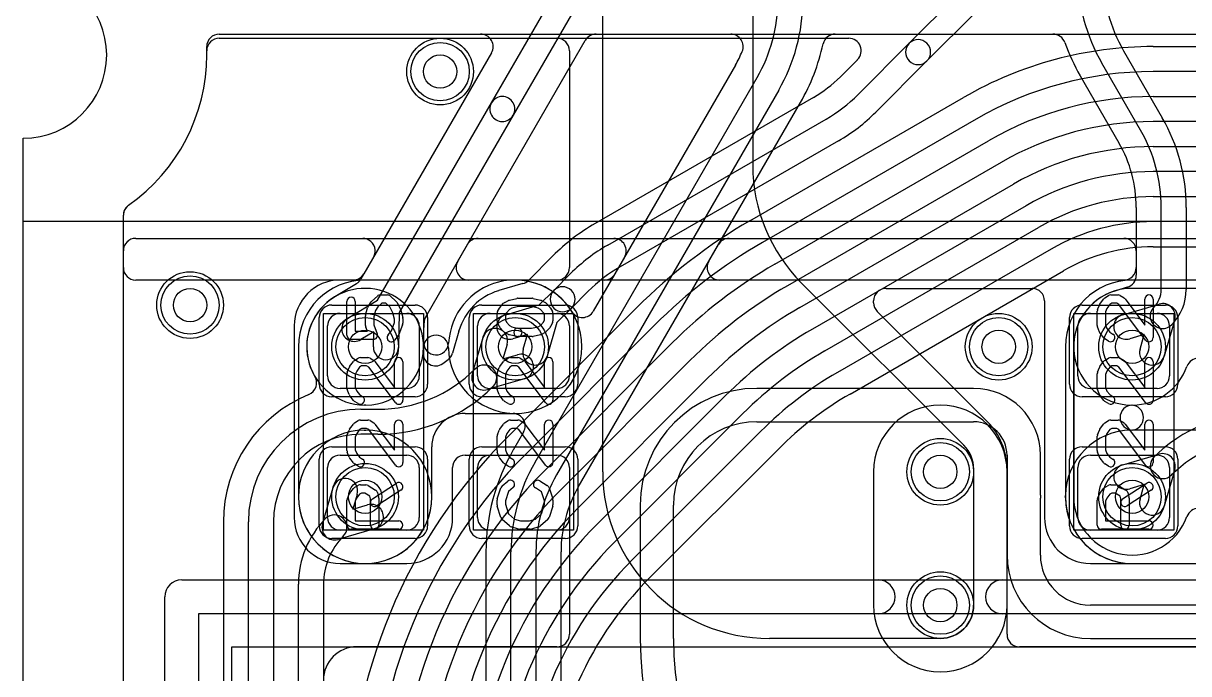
# Model space of a CAD drawing. Extents: x 0 to 20.5, y -6 to 27.
# Drawn here: x 0 to 6.99, y 18.79 to 22.69 of the extents above; entities that cross this region are included whole.
import ezdxf

# ---------------------------------------------------------------- set-up
doc = ezdxf.new("R2010")
doc.units = 0
for name, color, linetype in [('Hole', 1, 'CONTINUOUS'), ('L1', 3, 'CONTINUOUS'), ('L2', 3, 'CONTINUOUS'), ('L3', 3, 'CONTINUOUS'), ('L4', 3, 'CONTINUOUS'), ('MetalMask-A', 176, 'CONTINUOUS'), ('Outline', 7, 'CONTINUOUS'), ('PartsArea-A', 111, 'CONTINUOUS'), ('PartsArea-B', 111, 'CONTINUOUS'), ('PartsSilk-A', 221, 'CONTINUOUS'), ('Resist-A', 2, 'CONTINUOUS'), ('Resist-B', 2, 'CONTINUOUS'), ('Silk-A', 140, 'CONTINUOUS')]:
    doc.layers.add(name, color=color, linetype=linetype)

msp = doc.modelspace()

# ---------------------------------------------------------------- linework, layer by layer
at = {"layer": 'Hole'}
for centre in [(2.5, 22.4), (1, 21), (2.05, 20.75), (2.95, 20.75), (5.85, 20.75), (6.65, 20.75), (5.5, 20), (2.05, 19.85), (6.65, 19.85), (5.5, 19.2)]:
    msp.add_circle(centre, 0.1, dxfattribs=at)
at = {"layer": 'L1'}
for p, q in [((3.475, 20), (3.475, 23.02503)), ((4.375, 23.02503), (4.375, 21.83921)), ((1.17497, 22.6), (3.19999, 22.6)), ((1.1, 22.5), (1.1, 22.52503)), ((3.27496, 22.52503), (3.27496, 21.22501)), ((0.6, 1.46), (0.6, 21.53823)), ((3.19999, 21.15004), (1.9, 21.15004)), ((4.66789, 21.13211), (5.64142, 20.15858)), ((5.17497, 21.1), (6.04999, 21.1)), ((5.1, 21.01395), (5.1, 21.02503)), ((6.12496, 21.02503), (6.12496, 19.725)), ((1.9, 20.95), (2.3, 20.95)), ((2.8, 20.95), (3.2, 20.95)), ((5.78287, 20.30003), (5.12196, 20.96094)), ((6.4, 20.95), (6.8, 20.95)), ((1.62496, 20.875), (1.62496, 19.725)), ((1.825, 20.575), (1.825, 20.875)), ((2.375, 20.875), (2.375, 20.575)), ((2.725, 20.575), (2.725, 20.875)), ((3.275, 20.875), (3.275, 20.575)), ((6.325, 20.575), (6.325, 20.875)), ((6.875, 20.875), (6.875, 20.575)), ((2.3, 20.5), (1.9, 20.5)), ((3.2, 20.5), (2.8, 20.5)), ((6.8, 20.5), (6.4, 20.5)), ((1.9, 20.1), (2.3, 20.1)), ((2.65001, 20.1), (3.19999, 20.1)), ((2.8, 20.1), (3.2, 20.1)), ((6.4, 20.1), (6.8, 20.1)), ((1.825, 19.725), (1.825, 20.025)), ((2.375, 20.025), (2.375, 19.725)), ((2.57504, 19.725), (2.57504, 20.02503)), ((2.725, 19.725), (2.725, 20.025)), ((3.27496, 20.02503), (3.27496, 19.02501)), ((3.275, 20.025), (3.275, 19.725)), ((5.7, 20.01716), (5.7, 19.2)), ((5.90004, 19.2), (5.90004, 20.01716)), ((6.325, 19.725), (6.325, 20.025)), ((6.875, 20.025), (6.875, 19.725)), ((2.3, 19.65), (1.9, 19.65)), ((3.2, 19.65), (2.8, 19.65)), ((6.8, 19.65), (6.4, 19.65)), ((1.9, 19.44996), (2.3, 19.44996)), ((6.4, 19.44996), (9.5, 19.44996)), ((5.9, 19.02501), (5.9, 19.19384)), ((3.19999, 18.95004), (2, 18.95004)), ((5.5, 19), (4.475, 19)), ((18, 18.95004), (5.97497, 18.95004))]:
    msp.add_line(p, q, dxfattribs=at)
for centre in [(2.5, 22.4), (1, 21), (2.05, 20.75), (2.95, 20.75), (5.85, 20.75), (6.65, 20.75), (5.5, 20), (2.05, 19.85), (6.65, 19.85), (5.5, 19.2)]:
    msp.add_circle(centre, 0.2, dxfattribs=at)
for centre, radius, start, end in [((1.17497, 22.52503), 0.07497, 90, 180), ((3.19999, 22.52503), 0.07497, 0, 90), ((0, 22.5), 1.1, -54.937828, 0), ((5.375, 21.83921), 1, 180, -135.000405), ((0.67498, 21.53826), 0.07497, 125.065903, 135), ((0.67501, 21.53823), 0.07501, 135, 180), ((3.19999, 21.22501), 0.07497, -90, 0), ((1.9, 20.875), 0.27504, 90, 180), ((5.17497, 21.02503), 0.07497, 90, 180), ((6.04999, 21.02503), 0.07497, 0, 90), ((5.17497, 21.01395), 0.07497, 180, -135), ((1.9, 20.875), 0.075, 90, 180), ((2.3, 20.875), 0.075, 0, 90), ((2.8, 20.875), 0.075, 90, 180), ((3.2, 20.875), 0.075, 0, 90), ((6.4, 20.875), 0.075, 90, 180), ((6.8, 20.875), 0.075, 0, 90), ((1.9, 20.575), 0.075, 180, -90), ((2.3, 20.575), 0.075, -90, 0), ((2.8, 20.575), 0.075, 180, -90), ((3.2, 20.575), 0.075, -90, 0), ((6.4, 20.575), 0.075, 180, -90), ((6.8, 20.575), 0.075, -90, 0), ((5.5, 20.01716), 0.40004, 0, 45), ((5.5, 20.01716), 0.2, 0, 45), ((1.9, 20.025), 0.075, 90, 180), ((2.3, 20.025), 0.075, 0, 90), ((2.65001, 20.02503), 0.07497, 90, 180), ((2.8, 20.025), 0.075, 90, 180), ((3.19999, 20.02503), 0.07497, 0, 90), ((3.2, 20.025), 0.075, 0, 90), ((6.4, 20.025), 0.075, 90, 180), ((6.8, 20.025), 0.075, 0, 90), ((4.475, 20), 1, 180, -90), ((1.9, 19.725), 0.27504, 180, -90), ((1.9, 19.725), 0.075, 180, -90), ((2.3, 19.725), 0.27504, -90, 0), ((2.3, 19.725), 0.075, -90, 0), ((2.8, 19.725), 0.075, 180, -90), ((3.2, 19.725), 0.075, -90, 0), ((6.4, 19.725), 0.27504, 180, -90), ((6.4, 19.725), 0.075, 180, -90), ((6.8, 19.725), 0.075, -90, 0), ((5.5, 19.2), 0.2, -90, 0), ((5.97497, 19.19384), 0.07497, 179.258621, 180), ((5.5, 19.2), 0.40004, -0.743352, 0), ((3.19999, 19.02501), 0.07497, -90, 0), ((5.97497, 19.02501), 0.07497, 180, -90), ((2, 18.75004), 0.2, 90, 180)]:
    msp.add_arc(centre, radius, start, end, dxfattribs=at)
at = {"layer": 'L2'}
for p, q in [((2.80806, 22.213), (3.50107, 23.41334)), ((3.63098, 23.33834), (2.93796, 22.138)), ((1.17497, 22.625), (2.74283, 22.625)), ((2.60574, 21.2625), (3.37073, 22.58748)), ((3.43566, 22.62496), (4.24293, 22.62496)), ((4.8702, 22.62496), (6.17585, 22.62496)), ((1.1, 22.5), (1.1, 22.55003)), ((2.80776, 22.51254), (2.04276, 21.18753)), ((6.59893, 22.52507), (6.83098, 22.12313)), ((4.27114, 22.43932), (3.54841, 21.18752)), ((6.70108, 22.04813), (6.46902, 22.45007)), ((6.33908, 22.37505), (6.57114, 21.97311)), ((3.06902, 20.05712), (4.40107, 22.36431)), ((4.53098, 22.28931), (3.19893, 19.98212)), ((2.12465, 21.0293), (2.80806, 22.213)), ((4.1114, 21.2625), (4.66092, 22.2143)), ((2.93796, 22.138), (2.25455, 20.95429)), ((0.6, 21.22501), (0.6, 21.53823)), ((6.67496, 21.58563), (6.67496, 21.22501)), ((6.825, 21.09356), (6.825, 21.58563)), ((6.975, 21.58563), (6.975, 21.09356)), ((0.675, 21.4), (2.03552, 21.4)), ((2.72843, 21.4), (3.54123, 21.4)), ((4.2341, 21.4), (6.59996, 21.4)), ((0.6, 1.11004), (0.6, 21.325)), ((2.41332, 20.92918), (2.6635, 21.36251)), ((3.32887, 19.90718), (4.16915, 21.3625)), ((6.67496, 21.325), (6.67496, 21.17815)), ((2.10016, 21.28695), (2.02353, 21.15423)), ((3.60566, 21.28671), (3.41865, 20.96281)), ((1.97782, 21.15004), (0.67497, 21.15004)), ((1.99749, 21.12762), (1.86835, 21.04922)), ((3.48348, 21.15004), (2.67067, 21.15004)), ((6.59999, 21.15004), (4.17633, 21.15004)), ((6.62095, 21.10615), (6.55198, 21.08604)), ((1.94621, 20.92096), (2.12465, 21.0293)), ((6.594, 20.942), (6.81283, 21.00583)), ((2.25455, 20.95429), (2.24995, 20.74561)), ((6.90583, 20.91283), (6.842, 20.694)), ((2.102, 20.84007), (2.02405, 20.79274)), ((2.09999, 20.74891), (2.102, 20.84007)), ((2.40074, 20.77734), (2.4033, 20.89335)), ((6.72353, 20.82353), (6.636, 20.798)), ((6.698, 20.736), (6.72353, 20.82353)), ((2.39997, 20.74286), (2.40002, 20.74518)), ((5.7, 20.50004), (4.4, 20.50004)), ((4.4, 20.3), (5.7, 20.3)), ((3.00001, 20.23769), (2.93979, 20.13337)), ((7.447, 20.25003), (6.653, 20.25003)), ((5.9, 20.1), (5.9, 19.5)), ((6.10004, 19.85872), (6.10004, 20.1)), ((3.69996, 19.8), (3.69996, 19)), ((3.9, 19), (3.9, 19.8)), ((6.10004, 19.5), (6.10004, 19.84128)), ((2.77496, 19.51962), (2.77496, 17.45)), ((2.925, 17.45), (2.925, 19.51962)), ((3.075, 19.51962), (3.075, 17.45)), ((3.22504, 17.45), (3.22504, 19.51965)), ((6.65, 19.44996), (7.45, 19.44996)), ((10, 19.20004), (6.4, 19.20004)), ((6.4, 19), (10, 19))]:
    msp.add_line(p, q, dxfattribs=at)
for centre in [(2.5, 22.4), (1, 21), (2.05, 20.75), (5.85, 20.75), (6.65, 20.75), (5.5, 20), (5.5, 19.2)]:
    msp.add_circle(centre, 0.2, dxfattribs=at)
for centre, radius, start, end in [((7.4, 22.98757), 1.075, 180, -150.000072), ((7.4, 22.98757), 0.925, 180, -149.999892), ((3.6, 22.82681), 0.925, -30.000108, 0), ((3.6, 22.82681), 1.075, -29.999928, 0), ((1.17497, 22.55003), 0.07497, 90, 180), ((2.74283, 22.55002), 0.07498, -29.995133, 90), ((3.43566, 22.54999), 0.07498, 90, 149.998248), ((4.24293, 22.54999), 0.07497, -23.295928, 90), ((4.8702, 22.54999), 0.07497, 90, 167.708276), ((6.17585, 22.54999), 0.07497, 19.213219, 90), ((3.6, 22.82682), 0.77497, -30.001097, -23.295572), ((3.60001, 22.82682), 1.22504, -30.000135, -12.295196), ((7.4, 22.98757), 1.22504, -160.302319, -150.000099), ((0, 22.5), 1.1, -54.937828, 0), ((2.87301, 22.1755), 0.075, -30.000728, 150.000085), ((2.87301, 22.1755), 0.075, 149.999272, -30.000121), ((5.9, 21.58564), 1.075, -0.000533, 29.999372), ((5.9, 21.58564), 0.925, -0.000619, 29.999262), ((5.9, 21.58564), 0.77496, -0.000739, 29.999177), ((0.67498, 21.53826), 0.07497, 125.065903, 135), ((0.67501, 21.53823), 0.07501, 135, 180), ((0.675, 21.325), 0.075, 90, 180), ((2.03552, 21.32503), 0.07497, 71.562634, 90), ((2.03551, 21.325), 0.075, -18.437365, 71.562635), ((2.72843, 21.32503), 0.07497, 90, 150.004867), ((3.54123, 21.32503), 0.07497, -30.742235, 90), ((4.2341, 21.325), 0.075, 90, 149.999272), ((6.59996, 21.325), 0.075, 0, 90), ((2.03523, 21.32445), 0.07498, -30.008369, -29.536344), ((2.03554, 21.32499), 0.07497, -30.012191, -18.437366), ((2.67067, 21.22502), 0.07498, 150.004867, -90), ((4.17633, 21.22502), 0.07498, 150.004867, -90), ((0.67497, 21.22501), 0.07497, 180, -90), ((1.97783, 21.22501), 0.07497, -90.007642, -29.995133), ((3.48348, 21.22501), 0.07498, -90, -30.001752), ((6.59999, 21.22501), 0.07497, -90, 0), ((1.95858, 21.1917), 0.07497, -58.733469, -45), ((1.9586, 21.19173), 0.07498, -45.027019, -30.008369), ((2.95, 20.75), 0.40004, 31.894251, 176.899062), ((6.59996, 21.17815), 0.075, -73.747129, 0), ((2.04999, 20.75), 0.35004, 121.470458, -90.806976), ((1.82893, 21.11299), 0.07497, -59.261672, -58.627313), ((1.98513, 20.85685), 0.22504, 121.260234, 121.376823), ((6.65, 20.75), 0.35004, 106.261514, -90.806976), ((6.67413, 21.09356), 0.15087, -45, 0), ((6.67413, 21.09356), 0.30087, -45.001347, 0), ((6.83384, 20.93384), 0.075, 134.994598, -45.001794), ((6.83383, 20.93383), 0.075, -16.260205, 106.260205), ((1.98513, 20.85685), 0.075, 121.261166, -58.735808), ((2.47825, 20.8917), 0.07497, 150.004867, 178.738856), ((3.35329, 21.00097), 0.07498, -148.105603, -146.776224), ((3.35372, 21.0003), 0.07498, -147.384619, -30.001752), ((6.615, 20.87), 0.075, 106.260205, -73.738689), ((2.475, 20.74366), 0.075, 0, 178.838655), ((2.47569, 20.77569), 0.07497, 178.738856, -3.096739), ((2.05, 20.75), 0.35004, -89.193024, -1.353798), ((2.17497, 20.74726), 0.075, 178.73936, -1.261862), ((2.17497, 20.74725), 0.22504, -1.392835, -1.265451), ((2.47489, 20.73996), 0.07497, 178.608968, 178.647169), ((2.47491, 20.74062), 0.07497, 178.287906, 178.731215), ((2.95, 20.75), 0.40005, -179.091938, -91.802034), ((6.77, 20.715), 0.075, 163.739795, -16.261311), ((6.65, 20.75), 0.35004, -89.595697, -19.75292), ((7.05, 20.60636), 0.07497, 19.754583, 160.245417), ((4.4, 19.8), 0.70004, 90, 180), ((5.7, 20.1), 0.40004, 0, 90), ((2.04401, 20.32503), 0.07497, 85.417242, 89.197484), ((2.05599, 20.32503), 0.07497, 90.810158, 94.582758), ((2.93506, 20.27522), 0.07497, 71.562634, 88.196005), ((2.93505, 20.27519), 0.075, -0.015279, 71.562635), ((6.653, 20.325), 0.07497, 90.405045, -90), ((6.64401, 20.325), 0.075, -89.274196, 89.190166), ((2.93508, 20.27517), 0.07497, -29.995133, 0), ((4.4, 19.8), 0.5, 90, 180), ((5.7, 20.1), 0.2, 0, 90), ((2.05, 19.85), 0.40004, 90.721871, 89.278129), ((2.04401, 20.32497), 0.07497, -89.273905, -85.417242), ((2.05599, 20.32497), 0.07497, -94.582758, -90.726095), ((6.65, 19.85), 0.40004, 90.721871, 178.948662), ((4.00001, 19.51962), 1.22505, 150.040767, 180), ((2.87416, 20.16961), 0.07497, -30.653103, -28.906887), ((4, 19.51962), 1.075, 150.000072, 180), ((4, 19.51962), 0.925, 150.000132, 180), ((4, 19.5197), 0.77496, 149.999813, -179.996303), ((6.17504, 19.85872), 0.075, 180, -173.32319), ((6.17504, 19.85872), 0.075, -6.67681, -1.054264), ((6.17504, 19.84128), 0.075, 173.32319, 180), ((6.17504, 19.84128), 0.075, 1.054264, 6.67681), ((6.65, 19.85), 0.40004, -178.948662, -90), ((6.4, 19.5), 0.5, 180, -90), ((6.4, 19.5), 0.29996, 180, -90), ((5.9, 19), 2.20004, 180, -90), ((5.9, 19), 2, 180, -90)]:
    msp.add_arc(centre, radius, start, end, dxfattribs=at)
at = {"layer": 'L3'}
for p, q in [((1.17497, 22.62496), (18.82503, 22.62496)), ((1.1, 22.5), (1.1, 22.54999)), ((0.6, 21.22501), (0.6, 21.53823)), ((0.67497, 21.4), (19.32503, 21.4)), ((0.6, 1.11004), (0.6, 21.32503)), ((19.32503, 21.15004), (0.67497, 21.15004)), ((2.95, 21.15004), (2.05, 21.15004)), ((7.45, 21.15004), (6.65, 21.15004)), ((1.64996, 20.75), (1.64996, 19.85)), ((6.24996, 20.75), (6.24996, 19.85)), ((2.65004, 20.34996), (2.95, 20.34996)), ((2.45004, 19.85), (2.45004, 20.14996)), ((5.09996, 20), (5.09996, 19.2)), ((5.90004, 19.2), (5.90004, 20)), ((6.65, 19.44996), (7.45, 19.44996))]:
    msp.add_line(p, q, dxfattribs=at)
for centre in [(2.5, 22.4), (1, 21), (5.85, 20.75)]:
    msp.add_circle(centre, 0.2, dxfattribs=at)
for centre, radius, start, end in [((1.17497, 22.54999), 0.07497, 90, 180), ((0, 22.5), 1.1, -54.937828, 0), ((0.67498, 21.53826), 0.07497, 125.065903, 135), ((0.67501, 21.53823), 0.07501, 135, 180), ((0.67497, 21.32503), 0.07497, 90, 180), ((0.67497, 21.22501), 0.07497, 180, -90), ((2.05, 20.75), 0.40004, 90, 180), ((2.95, 20.75), 0.40004, -90, 90), ((6.65, 20.75), 0.40004, 90, 180), ((2.65004, 20.14996), 0.2, 90, 180), ((5.5, 20), 0.40004, 0, 180), ((2.05, 19.85), 0.40004, 180, 0), ((6.65, 19.85), 0.40004, 180, -90), ((5.5, 19.2), 0.40004, 180, 0)]:
    msp.add_arc(centre, radius, start, end, dxfattribs=at)
at = {"layer": 'L4'}
for p, q in [((5.31383, 22.56989), (5.60437, 22.86043)), ((5.71043, 22.75437), (5.41989, 22.46383)), ((1.175, 22.59996), (4.3, 22.59996)), ((4.30529, 22.6), (4.95067, 22.6)), ((1.1, 22.5), (1.1, 22.52496)), ((5.00645, 22.26253), (5.31383, 22.56989)), ((6.77702, 22.55), (9.41079, 22.55)), ((5.0032, 22.47146), (4.90036, 22.36862)), ((5.41989, 22.46383), (5.11252, 22.15646)), ((9.41079, 22.4), (6.77702, 22.4)), ((4.73985, 22.24546), (3.42999, 21.4892)), ((4.35833, 21.50552), (5.63953, 22.24521)), ((6.77709, 22.25), (10.01079, 22.25)), ((3.50501, 21.35927), (4.81488, 22.11553)), ((5.71453, 22.11531), (4.43333, 21.37562)), ((10.01079, 22.1), (6.77709, 22.1)), ((4.88988, 21.98562), (3.58001, 21.22936)), ((4.50837, 21.2457), (5.7896, 21.98541)), ((6.77719, 21.95), (10.61079, 21.95)), ((5.8646, 21.8555), (4.58337, 21.1158)), ((10.61079, 21.8), (6.77719, 21.8)), ((4.65833, 20.9858), (5.93969, 21.72559)), ((6.77725, 21.65), (11.21079, 21.65)), ((0.6, 1.11004), (0.6, 21.53823)), ((6.01469, 21.59569), (4.73333, 20.8559)), ((4.80837, 20.72598), (6.08975, 21.46578)), ((11.21079, 21.5), (6.77725, 21.5)), ((6.16475, 21.33588), (4.88337, 20.59608)), ((6.77725, 21.34996), (11.21079, 21.34996)), ((3.17628, 21.29452), (3.02905, 21.14731)), ((3.18159, 21.08765), (3.28237, 21.18843)), ((4.9584, 20.46614), (6.23902, 21.20551)), ((6.23978, 21.20595), (6.24034, 21.20626)), ((2.99702, 21.12835), (2.85245, 21.08618)), ((3.0944, 21.00046), (3.18159, 21.08765)), ((3.38844, 21.08236), (3.28765, 20.98159)), ((7.45, 21.10004), (6.65, 21.10004)), ((2.894, 20.942), (3.0944, 21.00046)), ((2.90931, 20.21432), (3.68004, 20.98505)), ((3.28765, 20.98159), (3.20046, 20.8944)), ((2.61269, 20.84358), (2.57394, 20.7108)), ((3.7861, 20.87899), (3.01537, 20.10826)), ((3.20046, 20.8944), (3.142, 20.694)), ((2.69691, 20.59658), (2.758, 20.806)), ((2.902, 20.764), (2.87646, 20.67646)), ((3.02354, 20.82354), (2.936, 20.798)), ((2.998, 20.736), (3.02354, 20.82354)), ((3.12148, 20.00217), (3.89222, 20.77291)), ((2.87646, 20.67646), (2.964, 20.702)), ((6.29996, 20.75), (6.29996, 19.85172)), ((3.99828, 20.66685), (3.22754, 19.89611)), ((2.71057, 20.61663), (2.71185, 20.61791)), ((3.006, 20.558), (2.79658, 20.49691)), ((3.33365, 19.79002), (4.10432, 20.56069)), ((2.81791, 20.51185), (2.81663, 20.51057)), ((4.21039, 20.45462), (3.43972, 19.68395)), ((2.025, 20.375), (2.12721, 20.375)), ((3.54582, 19.57787), (4.3165, 20.34855)), ((2.12721, 20.225), (2.025, 20.225)), ((4.42256, 20.24249), (3.65189, 19.4718)), ((3.75798, 19.36571), (4.52866, 20.13639)), ((6.594, 20.042), (6.81284, 20.10584)), ((5.09996, 20), (5.09996, 19.2)), ((5.90004, 19.2), (5.90004, 20)), ((6.90584, 20.01284), (6.842, 19.794)), ((6.72354, 19.92354), (6.636, 19.898)), ((6.698, 19.836), (6.72354, 19.92354)), ((1.79416, 19.68716), (1.858, 19.906)), ((2.002, 19.864), (1.97646, 19.77646)), ((1.97646, 19.77646), (2.064, 19.802)), ((1.19996, 19.7), (1.19996, 5.18921)), ((1.35, 5.18921), (1.35, 19.7)), ((1.5, 19.7), (1.5, 5.18921)), ((2.106, 19.658), (1.88716, 19.59416)), ((1.91919, 19.61313), (1.91919, 19.61311)), ((1.65004, 6.5), (1.65004, 19.32548)), ((1.80004, 19.32548), (1.80004, 6.5))]:
    msp.add_line(p, q, dxfattribs=at)
for centre in [(2.5, 22.4), (1, 21), (2.05, 20.75), (2.95, 20.75), (5.85, 20.75), (6.65, 20.75), (5.5, 20), (2.05, 19.85), (6.65, 19.85), (5.5, 19.2)]:
    msp.add_circle(centre, 0.2, dxfattribs=at)
for centre, radius, start, end in [((1.175, 22.52496), 0.075, 90, 180), ((4.3, 22.875), 0.27504, -90, -89.133369), ((4.30529, 22.525), 0.075, 90, 90.863306), ((4.95067, 22.525), 0.075, -44.940581, 90), ((5.36686, 22.51686), 0.075, -45, 135), ((5.36686, 22.51686), 0.075, 135, -45), ((6.77702, 20.275), 2.275, 90, 119.999721), ((0, 22.5), 1.1, -54.937828, 0), ((4.95017, 22.52449), 0.075, -45, -44.394976), ((4.3524, 22.9166), 0.77495, -60.002104, -45.001046), ((6.77702, 20.275), 2.125, 90, 119.999685), ((4.35238, 22.9166), 0.925, -59.999892, -45), ((6.77709, 20.275), 1.975, 90, 119.999713), ((4.35238, 22.9166), 1.075, -60.000072, -45), ((6.77709, 20.275), 1.825, 90, 119.999671), ((6.77719, 20.275), 1.675, 90, 120.000044), ((6.77719, 20.275), 1.525, 90, 119.999976), ((0.675, 21.53823), 0.075, 125.065241, 180), ((6.77725, 20.275), 1.375, 90, 120.000103), ((4.04253, 20.42824), 1.22509, 119.999776, 134.999008), ((5.99581, 18.66928), 3.275, 119.999637, 135), ((6.77725, 20.275), 1.225, 90, 120.000026), ((4.04251, 20.42829), 1.075, 119.999928, 135), ((5.99581, 18.66928), 3.125, 119.999585, 135), ((6.77727, 20.275), 1.07496, 90.001066, 119.956371), ((4.04251, 20.42829), 0.925, 119.999868, 135), ((5.99586, 18.66927), 2.975, 119.999791, 135), ((6.27652, 21.14056), 0.075, 119.329873, 120.000728), ((6.27795, 21.14137), 0.075, 119.956188, 120.09642), ((2.97602, 21.20035), 0.075, -73.739795, -45.005402), ((3.23462, 21.03462), 0.075, -45, 135), ((5.99586, 18.66927), 2.825, 119.999741, 135), ((2.05001, 20.74996), 0.35004, -5.419537, -149.32482), ((2.95001, 20.74999), 0.35005, 106.675885, 164.222328), ((2.82804, 21.15717), 0.075, -73.326365, -73.15002), ((2.91501, 20.86999), 0.22506, 106.266416, 106.847989), ((2.83145, 21.15818), 0.075, -74.121761, -73.739795), ((3.23462, 21.03462), 0.075, 135, -45), ((6.65, 20.75), 0.35004, 90, 180), ((5.99583, 18.66918), 2.675, 119.999978, 135), ((2.915, 20.87), 0.075, 106.260205, -73.73698), ((2.54098, 20.86556), 0.075, -17.040949, -15.776438), ((2.83, 20.785), 0.075, -16.260205, 163.73698), ((5.99583, 18.66918), 2.525, 119.999956, 135), ((2.47314, 20.70981), 0.075, 174.575241, -54.792687), ((2.50181, 20.73135), 0.075, -51.360475, -15.902372), ((2.985, 20.63), 0.075, -73.739795, 106.26302), ((3.07, 20.715), 0.075, 163.739795, -16.26302), ((5.99587, 18.66917), 2.375, 120.000004, 134.999829), ((2.12721, 21.2), 0.67496, -54.789546, -51.363657), ((2.76488, 20.56488), 0.075, -45, 135), ((1.68445, 20.53311), 0.075, -67.764475, 30.682069), ((2.12721, 21.2), 0.825, -90, -45.000491), ((2.76488, 20.56488), 0.075, 154.996491, -64.996491), ((5.99587, 18.66917), 2.225, 119.99998, 134.999818), ((2.12721, 21.2), 0.975, -90, -45.000416), ((2.025, 19.69999), 0.82504, 112.232779, 179.999306), ((5.99587, 18.66917), 2.07496, 119.999734, 134.999805), ((2.025, 19.7), 0.675, 90, 180), ((5.5, 20), 0.40004, 0, 180), ((7.41604, 19.45165), 0.89835, 90, 134.999549), ((2.025, 19.7), 0.525, 90, 180), ((5.22508, 17.89855), 3.275, 135, 180), ((7.41604, 19.45165), 0.74835, 90, 134.999459), ((5.22508, 17.89855), 3.125, 135, 180), ((6.83385, 20.03385), 0.075, 135, -45.000492), ((6.83384, 20.03384), 0.075, -16.260205, 106.260205), ((5.22512, 17.89853), 2.975, 135, 180), ((6.615, 19.97), 0.075, 106.260205, -73.73698), ((1.93, 19.885), 0.075, -16.260205, 163.73698), ((5.22512, 17.89853), 2.825, 135, 180), ((6.22496, 19.85172), 0.075, -1.321741, 0), ((2.085, 19.73), 0.075, -73.739795, 106.26302), ((5.22516, 17.89851), 2.675, 135, 180), ((6.64999, 19.84999), 0.35005, 180, -19.762716), ((6.77, 19.815), 0.075, 163.739795, -16.26302), ((7.05, 19.70627), 0.075, 19.763799, 160.236201), ((2.20683, 19.32547), 0.55679, 134.998545, 179.998971), ((1.86616, 19.66616), 0.075, -45, 135), ((1.86616, 19.66616), 0.075, 163.739795, -73.739795), ((5.22516, 17.89851), 2.525, 135, 180), ((2.20683, 19.32547), 0.40679, 135, 179.998592), ((5.2252, 17.89849), 2.375, 135, 179.999759), ((5.2252, 17.89849), 2.225, 135, 179.999742), ((5.22521, 17.89849), 2.07497, 135.000195, 179.999724), ((5.5, 19.2), 0.40004, 180, 0)]:
    msp.add_arc(centre, radius, start, end, dxfattribs=at)
at = {"layer": 'MetalMask-A'}
for p, q in [((1.9, 20.95), (2.3, 20.95)), ((2.8, 20.95), (3.2, 20.95)), ((6.4, 20.95), (6.8, 20.95)), ((1.825, 20.575), (1.825, 20.875)), ((2.375, 20.875), (2.375, 20.575)), ((2.725, 20.575), (2.725, 20.875)), ((3.275, 20.875), (3.275, 20.575)), ((6.325, 20.575), (6.325, 20.875)), ((6.875, 20.875), (6.875, 20.575)), ((2.3, 20.5), (1.9, 20.5)), ((3.2, 20.5), (2.8, 20.5)), ((6.8, 20.5), (6.4, 20.5)), ((1.9, 20.1), (2.3, 20.1)), ((2.8, 20.1), (3.2, 20.1)), ((6.4, 20.1), (6.8, 20.1)), ((1.825, 19.725), (1.825, 20.025)), ((2.375, 20.025), (2.375, 19.725)), ((2.725, 19.725), (2.725, 20.025)), ((3.275, 20.025), (3.275, 19.725)), ((6.325, 19.725), (6.325, 20.025)), ((6.875, 20.025), (6.875, 19.725)), ((2.3, 19.65), (1.9, 19.65)), ((3.2, 19.65), (2.8, 19.65)), ((6.8, 19.65), (6.4, 19.65))]:
    msp.add_line(p, q, dxfattribs=at)
for centre, start, end in [((1.9, 20.875), 90, 180), ((2.3, 20.875), 0, 90), ((2.8, 20.875), 90, 180), ((3.2, 20.875), 0, 90), ((6.4, 20.875), 90, 180), ((6.8, 20.875), 0, 90), ((1.9, 20.575), 180, -90), ((2.3, 20.575), -90, 0), ((2.8, 20.575), 180, -90), ((3.2, 20.575), -90, 0), ((6.4, 20.575), 180, -90), ((6.8, 20.575), -90, 0), ((1.9, 20.025), 90, 180), ((2.3, 20.025), 0, 90), ((2.8, 20.025), 90, 180), ((3.2, 20.025), 0, 90), ((6.4, 20.025), 90, 180), ((6.8, 20.025), 0, 90), ((1.9, 19.725), 180, -90), ((2.3, 19.725), -90, 0), ((2.8, 19.725), 180, -90), ((3.2, 19.725), -90, 0), ((6.4, 19.725), 180, -90), ((6.8, 19.725), -90, 0)]:
    msp.add_arc(centre, 0.075, start, end, dxfattribs=at)
at = {"layer": 'Outline'}
msp.add_line((0, 1), (0, 22), dxfattribs=at)
msp.add_arc((0, 22.5), 0.5, -90, 90, dxfattribs=at)
at = {"layer": 'PartsArea-A'}
for p, q in [((0, 21.5), (0, 22)), ((20, 21.5), (0, 21.5)), ((1.8, 19.65), (1.8, 20.95)), ((1.8, 20.95), (2.4, 20.95)), ((2.4, 20.95), (2.4, 19.65)), ((2.7, 19.65), (2.7, 20.95)), ((2.7, 20.95), (3.3, 20.95)), ((3.3, 20.95), (3.3, 19.65)), ((6.3, 19.65), (6.3, 20.95)), ((6.3, 20.95), (6.9, 20.95)), ((6.9, 20.95), (6.9, 19.65)), ((2.4, 19.65), (1.8, 19.65)), ((3.3, 19.65), (2.7, 19.65)), ((6.9, 19.65), (6.3, 19.65)), ((1.25, -5.55), (1.25, 18.95)), ((1.25, 18.95), (18.75, 18.95))]:
    msp.add_line(p, q, dxfattribs=at)
msp.add_arc((0, 22.5), 0.5, -90, 90, dxfattribs=at)
at = {"layer": 'PartsArea-B'}
for p, q in [((0, 21.5), (0, 22)), ((20, 21.5), (0, 21.5))]:
    msp.add_line(p, q, dxfattribs=at)
msp.add_arc((0, 22.5), 0.5, -90, 90, dxfattribs=at)
at = {"layer": 'PartsSilk-A'}
for p, q in [((2.09022, 21.02313), (2.12355, 21.05369)), ((2.14045, 21.06026), (2.1849, 21.06026)), ((2.2018, 21.05369), (2.23513, 21.02313)), ((2.91587, 21.02895), (2.96032, 21.04006)), ((2.96638, 21.04081), (3.05156, 21.04081)), ((3.05762, 21.04006), (3.10207, 21.02895)), ((6.48646, 21.04257), (6.50868, 21.05646)), ((6.52193, 21.06026), (6.56638, 21.06026)), ((6.57963, 21.05646), (6.60185, 21.04257)), ((1.94138, 20.81859), (1.94138, 21.02137)), ((1.99138, 21.02137), (1.99138, 20.84359)), ((2.05324, 20.93854), (2.06435, 20.98298)), ((2.0678, 20.99079), (2.08632, 21.01857)), ((2.12624, 20.98832), (2.1118, 20.96666)), ((2.15018, 21.01026), (2.12624, 20.98832)), ((2.17517, 21.01026), (2.15018, 21.01026)), ((2.19818, 20.98916), (2.17517, 21.01026)), ((2.21694, 20.95398), (2.19818, 20.98916)), ((2.24029, 21.01646), (2.26251, 20.97479)), ((2.84467, 20.96154), (2.85578, 20.98099)), ((2.8588, 20.9852), (2.88102, 21.0102)), ((2.88853, 21.01595), (2.91075, 21.02706)), ((2.9152, 20.97338), (2.89791, 20.95393)), ((2.93066, 20.98111), (2.9152, 20.97338)), ((2.96946, 20.99081), (2.93066, 20.98111)), ((3.04848, 20.99081), (2.96946, 20.99081)), ((3.08728, 20.98111), (3.04848, 20.99081)), ((3.10274, 20.97338), (3.08728, 20.98111)), ((3.12003, 20.95393), (3.10274, 20.97338)), ((3.10719, 21.02706), (3.12941, 21.01595)), ((3.13692, 21.0102), (3.15914, 20.9852)), ((3.16216, 20.98099), (3.17327, 20.96154)), ((6.44317, 20.97231), (6.45428, 21.00009)), ((6.45727, 21.00551), (6.47949, 21.03607)), ((6.49954, 20.97863), (6.49138, 20.95822)), ((6.51708, 21.00274), (6.49954, 20.97863)), ((6.5291, 21.01026), (6.51708, 21.00274)), ((6.55921, 21.01026), (6.5291, 21.01026)), ((6.57141, 21.00263), (6.55921, 21.01026)), ((6.73158, 20.78967), (6.57141, 21.00263)), ((6.60858, 21.0364), (6.72656, 20.87953)), ((6.72656, 20.87953), (6.72656, 21.03526)), ((6.77656, 21.03526), (6.77656, 20.8047)), ((2.05249, 20.87692), (2.05249, 20.93248)), ((2.1118, 20.96666), (2.10249, 20.9294)), ((2.10249, 20.9294), (2.10249, 20.88152)), ((2.22656, 20.91551), (2.21694, 20.95398)), ((2.22656, 20.89541), (2.22656, 20.91551)), ((2.2647, 20.96909), (2.27581, 20.92465)), ((2.27656, 20.91859), (2.27656, 20.89081)), ((2.84138, 20.9047), (2.84138, 20.94914)), ((2.89791, 20.95393), (2.89138, 20.9425)), ((2.89138, 20.9425), (2.89138, 20.9106)), ((2.89138, 20.9106), (2.89837, 20.89662)), ((3.11957, 20.89662), (3.12656, 20.9106)), ((3.12656, 20.9425), (3.12003, 20.95393)), ((3.12656, 20.9106), (3.12656, 20.9425)), ((3.17656, 20.94914), (3.17656, 20.9047)), ((6.44138, 20.87692), (6.44138, 20.96303)), ((6.49138, 20.95822), (6.49138, 20.88132)), ((1.99138, 20.84359), (2.06343, 20.84359)), ((2.06343, 20.84359), (2.05413, 20.86802)), ((2.10249, 20.88152), (2.12307, 20.82749)), ((2.1876, 20.82032), (2.20737, 20.84504)), ((2.20737, 20.84504), (2.22656, 20.89541)), ((2.27492, 20.88191), (2.2527, 20.82358)), ((2.85513, 20.8713), (2.84402, 20.89352)), ((2.88102, 20.84087), (2.8588, 20.86587)), ((2.91075, 20.82401), (2.88853, 20.83512)), ((2.89837, 20.89662), (2.9152, 20.87769)), ((2.9152, 20.87769), (2.93066, 20.86996)), ((2.93066, 20.86996), (2.97244, 20.85951)), ((2.96638, 20.86026), (3.04848, 20.86026)), ((3.04848, 20.86026), (3.08728, 20.86996)), ((3.08728, 20.86996), (3.10274, 20.87769)), ((3.10274, 20.87769), (3.11957, 20.89662)), ((3.12941, 20.83512), (3.10719, 20.82401)), ((3.15914, 20.86587), (3.13692, 20.84087)), ((3.17392, 20.89352), (3.16281, 20.8713)), ((6.454, 20.83783), (6.44289, 20.86838)), ((6.48019, 20.80297), (6.45797, 20.83075)), ((6.49138, 20.88132), (6.49958, 20.85878)), ((6.49958, 20.85878), (6.51657, 20.83753)), ((6.51657, 20.83753), (6.53518, 20.8259)), ((2.09971, 20.79359), (1.96638, 20.79359)), ((2.24886, 20.81686), (2.22664, 20.78908)), ((2.96032, 20.81101), (2.91587, 20.82212)), ((3.05156, 20.81026), (2.96638, 20.81026)), ((3.10207, 20.82212), (3.05762, 20.81101)), ((6.50868, 20.7835), (6.48646, 20.79739)), ((1.94317, 20.59731), (1.95428, 20.62509)), ((1.95727, 20.63051), (1.97949, 20.66107)), ((1.98646, 20.66757), (2.00868, 20.68146)), ((2.01708, 20.62774), (1.99954, 20.60363)), ((2.0291, 20.63526), (2.01708, 20.62774)), ((2.02193, 20.68526), (2.06638, 20.68526)), ((2.05921, 20.63526), (2.0291, 20.63526)), ((2.07141, 20.62763), (2.05921, 20.63526)), ((2.23158, 20.41467), (2.07141, 20.62763)), ((2.07963, 20.68146), (2.10185, 20.66757)), ((2.10858, 20.6614), (2.22656, 20.50453)), ((2.22656, 20.50453), (2.22656, 20.66026)), ((2.27656, 20.66026), (2.27656, 20.4297)), ((2.84317, 20.59731), (2.85428, 20.62509)), ((2.85727, 20.63051), (2.87949, 20.66107)), ((2.88646, 20.66757), (2.90868, 20.68146)), ((2.91708, 20.62774), (2.89954, 20.60363)), ((2.9291, 20.63526), (2.91708, 20.62774)), ((2.92193, 20.68526), (2.96638, 20.68526)), ((2.95921, 20.63526), (2.9291, 20.63526)), ((2.97141, 20.62763), (2.95921, 20.63526)), ((3.13158, 20.41467), (2.97141, 20.62763)), ((2.97963, 20.68146), (3.00185, 20.66757)), ((3.00858, 20.6614), (3.12656, 20.50453)), ((3.12656, 20.50453), (3.12656, 20.66026)), ((3.17656, 20.66026), (3.17656, 20.4297)), ((6.44317, 20.59731), (6.45428, 20.62509)), ((6.45727, 20.63051), (6.47949, 20.66107)), ((6.48646, 20.66757), (6.50868, 20.68146)), ((6.51708, 20.62774), (6.49954, 20.60363)), ((6.5291, 20.63526), (6.51708, 20.62774)), ((6.52193, 20.68526), (6.56638, 20.68526)), ((6.55921, 20.63526), (6.5291, 20.63526)), ((6.57141, 20.62763), (6.55921, 20.63526)), ((6.73158, 20.41467), (6.57141, 20.62763)), ((6.57963, 20.68146), (6.60185, 20.66757)), ((6.60858, 20.6614), (6.72656, 20.50453)), ((6.72656, 20.50453), (6.72656, 20.66026)), ((6.77656, 20.66026), (6.77656, 20.4297)), ((1.94138, 20.50192), (1.94138, 20.58803)), ((1.99954, 20.60363), (1.99138, 20.58322)), ((1.99138, 20.58322), (1.99138, 20.50632)), ((2.84138, 20.50192), (2.84138, 20.58803)), ((2.89954, 20.60363), (2.89138, 20.58322)), ((2.89138, 20.58322), (2.89138, 20.50632)), ((6.44138, 20.50192), (6.44138, 20.58803)), ((6.49954, 20.60363), (6.49138, 20.58322)), ((6.49138, 20.58322), (6.49138, 20.50632)), ((1.954, 20.46283), (1.94289, 20.49338)), ((1.99138, 20.50632), (1.99958, 20.48378)), ((1.99958, 20.48378), (2.01657, 20.46253)), ((2.854, 20.46283), (2.84289, 20.49338)), ((2.89138, 20.50632), (2.89958, 20.48378)), ((2.89958, 20.48378), (2.91657, 20.46253)), ((6.454, 20.46283), (6.44289, 20.49338)), ((6.49138, 20.50632), (6.49958, 20.48378)), ((6.49958, 20.48378), (6.51657, 20.46253)), ((1.98019, 20.42797), (1.95797, 20.45575)), ((2.00868, 20.4085), (1.98646, 20.42239)), ((2.01657, 20.46253), (2.03518, 20.4509)), ((2.88019, 20.42797), (2.85797, 20.45575)), ((2.90868, 20.4085), (2.88646, 20.42239)), ((2.91657, 20.46253), (2.93518, 20.4509)), ((6.48019, 20.42797), (6.45797, 20.45575)), ((6.50868, 20.4085), (6.48646, 20.42239)), ((6.51657, 20.46253), (6.53518, 20.4509)), ((1.95727, 20.25551), (1.97949, 20.28607)), ((1.98646, 20.29257), (2.00868, 20.30646)), ((2.02193, 20.31026), (2.06638, 20.31026)), ((2.07963, 20.30646), (2.10185, 20.29257)), ((2.10858, 20.2864), (2.22656, 20.12953)), ((2.22656, 20.12953), (2.22656, 20.28526)), ((2.27656, 20.28526), (2.27656, 20.0547)), ((2.85727, 20.25551), (2.87949, 20.28607)), ((2.88646, 20.29257), (2.90868, 20.30646)), ((2.92193, 20.31026), (2.96638, 20.31026)), ((2.97963, 20.30646), (3.00185, 20.29257)), ((3.00858, 20.2864), (3.12656, 20.12953)), ((3.12656, 20.12953), (3.12656, 20.28526)), ((3.17656, 20.28526), (3.17656, 20.0547)), ((6.45727, 20.25551), (6.47949, 20.28607)), ((6.48646, 20.29257), (6.50868, 20.30646)), ((6.52193, 20.31026), (6.56638, 20.31026)), ((6.57963, 20.30646), (6.60185, 20.29257)), ((6.60858, 20.2864), (6.72656, 20.12953)), ((6.72656, 20.12953), (6.72656, 20.28526)), ((6.77656, 20.28526), (6.77656, 20.0547)), ((1.94138, 20.12692), (1.94138, 20.21303)), ((1.94317, 20.22231), (1.95428, 20.25009)), ((1.99954, 20.22863), (1.99138, 20.20822)), ((1.99138, 20.20822), (1.99138, 20.13132)), ((2.01708, 20.25274), (1.99954, 20.22863)), ((2.0291, 20.26026), (2.01708, 20.25274)), ((2.05921, 20.26026), (2.0291, 20.26026)), ((2.07141, 20.25263), (2.05921, 20.26026)), ((2.23158, 20.03967), (2.07141, 20.25263)), ((2.84138, 20.12692), (2.84138, 20.21303)), ((2.84317, 20.22231), (2.85428, 20.25009)), ((2.89954, 20.22863), (2.89138, 20.20822)), ((2.89138, 20.20822), (2.89138, 20.13132)), ((2.91708, 20.25274), (2.89954, 20.22863)), ((2.9291, 20.26026), (2.91708, 20.25274)), ((2.95921, 20.26026), (2.9291, 20.26026)), ((2.97141, 20.25263), (2.95921, 20.26026)), ((3.13158, 20.03967), (2.97141, 20.25263)), ((6.44138, 20.12692), (6.44138, 20.21303)), ((6.44317, 20.22231), (6.45428, 20.25009)), ((6.49954, 20.22863), (6.49138, 20.20822)), ((6.49138, 20.20822), (6.49138, 20.13132)), ((6.51708, 20.25274), (6.49954, 20.22863)), ((6.5291, 20.26026), (6.51708, 20.25274)), ((6.55921, 20.26026), (6.5291, 20.26026)), ((6.57141, 20.25263), (6.55921, 20.26026)), ((6.73158, 20.03967), (6.57141, 20.25263)), ((1.99138, 20.13132), (1.99958, 20.10878)), ((2.89138, 20.13132), (2.89958, 20.10878)), ((6.49138, 20.13132), (6.49958, 20.10878)), ((1.954, 20.08783), (1.94289, 20.11838)), ((1.98019, 20.05297), (1.95797, 20.08075)), ((1.99958, 20.10878), (2.01657, 20.08753)), ((2.01657, 20.08753), (2.03518, 20.0759)), ((2.854, 20.08783), (2.84289, 20.11838)), ((2.88019, 20.05297), (2.85797, 20.08075)), ((2.89958, 20.10878), (2.91657, 20.08753)), ((2.91657, 20.08753), (2.93518, 20.0759)), ((6.454, 20.08783), (6.44289, 20.11838)), ((6.48019, 20.05297), (6.45797, 20.08075)), ((6.49958, 20.10878), (6.51657, 20.08753)), ((6.51657, 20.08753), (6.53518, 20.0759)), ((2.00868, 20.0335), (1.98646, 20.04739)), ((2.90868, 20.0335), (2.88646, 20.04739)), ((6.50868, 20.0335), (6.48646, 20.04739)), ((2.02193, 19.92137), (2.05527, 19.92137)), ((2.09344, 19.83673), (2.23788, 19.93118)), ((2.8726, 19.91558), (2.90593, 19.94335)), ((3.09815, 19.94534), (3.14259, 19.91757)), ((6.52193, 19.92137), (6.55527, 19.92137)), ((6.59344, 19.83673), (6.73788, 19.93118)), ((1.94353, 19.83985), (1.95464, 19.86485)), ((1.95727, 19.8694), (1.97949, 19.89996)), ((1.98853, 19.90762), (2.01075, 19.91873)), ((2.01634, 19.86563), (1.99926, 19.84213)), ((2.02783, 19.87137), (2.01634, 19.86563)), ((2.0481, 19.87137), (2.02783, 19.87137)), ((2.0781, 19.85262), (2.0481, 19.87137)), ((2.06852, 19.91757), (2.11296, 19.88979)), ((2.08212, 19.83753), (2.0781, 19.85262)), ((2.26524, 19.88934), (2.1208, 19.79489)), ((2.12387, 19.87503), (2.13128, 19.84725)), ((2.84266, 19.8376), (2.86488, 19.90427)), ((2.91007, 19.88172), (2.89138, 19.82564)), ((2.93793, 19.90493), (2.91007, 19.88172)), ((3.10847, 19.87993), (3.07165, 19.90294)), ((3.12656, 19.82564), (3.10847, 19.87993)), ((3.15306, 19.90427), (3.17528, 19.8376)), ((6.44353, 19.83985), (6.45464, 19.86485)), ((6.45727, 19.8694), (6.47949, 19.89996)), ((6.48853, 19.90762), (6.51075, 19.91873)), ((6.51634, 19.86563), (6.49926, 19.84213)), ((6.52783, 19.87137), (6.51634, 19.86563)), ((6.5481, 19.87137), (6.52783, 19.87137)), ((6.5781, 19.85262), (6.5481, 19.87137)), ((6.56852, 19.91757), (6.61296, 19.88979)), ((6.58212, 19.83753), (6.5781, 19.85262)), ((6.76524, 19.88934), (6.6208, 19.79489)), ((6.62387, 19.87503), (6.63128, 19.84725)), ((1.94138, 19.6797), (1.94138, 19.8297)), ((1.99926, 19.84213), (1.99138, 19.8244)), ((1.99138, 19.8244), (1.99138, 19.7047)), ((2.08212, 19.6797), (2.08212, 19.83753)), ((2.13212, 19.84081), (2.13212, 19.6797)), ((2.84138, 19.80192), (2.84138, 19.8297)), ((2.86479, 19.72486), (2.84257, 19.7943)), ((2.89138, 19.82564), (2.89138, 19.80582)), ((2.89138, 19.80582), (2.91029, 19.74672)), ((3.10765, 19.74672), (3.12656, 19.80582)), ((3.12656, 19.80582), (3.12656, 19.82564)), ((3.17537, 19.7943), (3.15315, 19.72486)), ((3.17656, 19.8297), (3.17656, 19.80192)), ((6.44138, 19.6797), (6.44138, 19.8297)), ((6.49926, 19.84213), (6.49138, 19.8244)), ((6.49138, 19.8244), (6.49138, 19.7047)), ((6.58212, 19.6797), (6.58212, 19.83753)), ((6.63212, 19.84081), (6.63212, 19.6797)), ((2.91658, 19.67478), (2.87214, 19.71367)), ((2.91029, 19.74672), (2.94553, 19.71588)), ((2.94553, 19.71588), (2.98131, 19.7047)), ((3.03663, 19.7047), (3.07241, 19.71588)), ((3.07241, 19.71588), (3.10765, 19.74672)), ((3.1458, 19.71367), (3.10136, 19.67478)), ((2.25156, 19.6547), (1.96638, 19.6547)), ((1.99138, 19.7047), (2.25156, 19.7047)), ((2.97003, 19.65584), (2.92558, 19.66973)), ((3.04045, 19.6547), (2.97749, 19.6547)), ((2.98131, 19.7047), (3.03663, 19.7047)), ((3.09236, 19.66973), (3.04791, 19.65584)), ((6.75156, 19.6547), (6.46638, 19.6547)), ((6.49138, 19.7047), (6.75156, 19.7047)), ((0.95, 19.3516), (19.05, 19.3516)), ((0.8484, -5.85), (0.8484, 19.25)), ((18.9484, 19.1484), (1.0516, 19.1484)), ((1.0516, 19.1484), (1.0516, -5.7484))]:
    msp.add_line(p, q, dxfattribs=at)
for centre, radius, start, end in [((1.96638, 21.02137), 0.025, 0, 180), ((2.14045, 21.03526), 0.025, 90, 132.517452), ((2.1849, 21.03526), 0.025, 47.4797, 90), ((2.96638, 21.01581), 0.025, 90, 104.030684), ((3.05156, 21.01581), 0.025, 75.969316, 90), ((6.49971, 21.02137), 0.025, 122.005383, 143.979316), ((6.52193, 21.03526), 0.025, 90, 122.010019), ((6.56638, 21.03526), 0.025, 57.994617, 90), ((6.5886, 21.02137), 0.025, 36.952397, 57.989981), ((6.75156, 21.03526), 0.025, 0, 180), ((2.0886, 20.97692), 0.025, 146.303576, 165.963757), ((2.10712, 21.0047), 0.025, 132.5203, 146.309933), ((2.21823, 21.0047), 0.025, 28.061701, 47.482548), ((2.24045, 20.96303), 0.025, 14.030684, 28.068205), ((2.87749, 20.96859), 0.025, 138.372169, 150.266489), ((2.89971, 20.99359), 0.025, 116.565051, 138.37217), ((2.92193, 21.0047), 0.025, 104.030684, 116.565051), ((3.09601, 21.0047), 0.025, 63.434949, 75.969316), ((3.11823, 20.99359), 0.025, 41.627831, 63.434949), ((3.14045, 20.96859), 0.025, 29.733511, 41.62783), ((6.46638, 20.96303), 0.025, 158.207103, 180), ((6.47749, 20.99081), 0.025, 143.982737, 158.202147), ((2.07749, 20.93248), 0.025, 165.969316, 180), ((2.25156, 20.91859), 0.025, 0, 14.036243), ((2.86638, 20.94914), 0.025, 150.266489, 180), ((2.86638, 20.9047), 0.025, 180, -153.434949), ((3.15156, 20.94914), 0.025, 0, 29.733511), ((3.15156, 20.9047), 0.025, -26.565051, 0), ((2.07749, 20.87692), 0.025, 180, -159.146359), ((2.25156, 20.89081), 0.025, -20.856498, 0), ((2.87749, 20.88248), 0.025, -153.434949, -138.37217), ((2.89971, 20.85748), 0.025, -138.372169, -116.565051), ((2.96638, 20.83526), 0.025, 90, -90), ((2.96638, 20.83526), 0.025, -104.030684, 75.96679), ((3.11823, 20.85748), 0.025, -63.434949, -41.62783), ((3.14045, 20.88248), 0.025, -41.627831, -26.565051), ((6.46638, 20.87692), 0.025, 180, -160.015388), ((6.47749, 20.84637), 0.025, -160.02081, -141.345223), ((1.96638, 20.81859), 0.025, 180, -90), ((2.09971, 20.81859), 0.025, -90, 20.856498), ((2.20712, 20.8047), 0.025, 141.333033, -38.654777), ((2.22934, 20.83248), 0.025, -38.666967, -20.853641), ((2.92193, 20.84637), 0.025, -116.565051, -104.030684), ((3.05156, 20.83526), 0.025, -90, -75.969316), ((3.09601, 20.84637), 0.025, -75.969316, -63.434949), ((6.49971, 20.81859), 0.025, -141.333033, -122.010019), ((6.52193, 20.8047), 0.025, -122.005383, 57.989981), ((6.75156, 20.8047), 0.025, -143.047603, 0), ((1.97749, 20.61581), 0.025, 143.982737, 158.202147), ((1.99971, 20.64637), 0.025, 122.005383, 143.979316), ((2.02193, 20.66026), 0.025, 90, 122.010019), ((2.06638, 20.66026), 0.025, 57.994617, 90), ((2.0886, 20.64637), 0.025, 36.952397, 57.989981), ((2.25156, 20.66026), 0.025, 0, 180), ((2.87749, 20.61581), 0.025, 143.982737, 158.202147), ((2.89971, 20.64637), 0.025, 122.005383, 143.979316), ((2.92193, 20.66026), 0.025, 90, 122.010019), ((2.96638, 20.66026), 0.025, 57.994617, 90), ((2.9886, 20.64637), 0.025, 36.952397, 57.989981), ((3.15156, 20.66026), 0.025, 0, 180), ((6.47749, 20.61581), 0.025, 143.982737, 158.202147), ((6.49971, 20.64637), 0.025, 122.005383, 143.979316), ((6.52193, 20.66026), 0.025, 90, 122.010019), ((6.56638, 20.66026), 0.025, 57.994617, 90), ((6.5886, 20.64637), 0.025, 36.952397, 57.989981), ((6.75156, 20.66026), 0.025, 0, 180), ((1.96638, 20.58803), 0.025, 158.207103, 180), ((2.86638, 20.58803), 0.025, 158.207103, 180), ((6.46638, 20.58803), 0.025, 158.207103, 180), ((1.96638, 20.50192), 0.025, 180, -160.015388), ((2.86638, 20.50192), 0.025, 180, -160.015388), ((6.46638, 20.50192), 0.025, 180, -160.015388), ((1.97749, 20.47137), 0.025, -160.02081, -141.345223), ((1.99971, 20.44359), 0.025, -141.333033, -122.010019), ((2.02193, 20.4297), 0.025, -122.005383, 57.989981), ((2.25156, 20.4297), 0.025, -143.047603, 0), ((2.87749, 20.47137), 0.025, -160.02081, -141.345223), ((2.89971, 20.44359), 0.025, -141.333033, -122.010019), ((2.92193, 20.4297), 0.025, -122.005383, 57.989981), ((3.15156, 20.4297), 0.025, -143.047603, 0), ((6.47749, 20.47137), 0.025, -160.02081, -141.345223), ((6.49971, 20.44359), 0.025, -141.333033, -122.010019), ((6.52193, 20.4297), 0.025, -122.005383, 57.989981), ((6.75156, 20.4297), 0.025, -143.047603, 0), ((1.99971, 20.27137), 0.025, 122.005383, 143.979316), ((2.02193, 20.28526), 0.025, 90, 122.010019), ((2.06638, 20.28526), 0.025, 57.994617, 90), ((2.0886, 20.27137), 0.025, 36.952397, 57.989981), ((2.25156, 20.28526), 0.025, 0, 180), ((2.89971, 20.27137), 0.025, 122.005383, 143.979316), ((2.92193, 20.28526), 0.025, 90, 122.010019), ((2.96638, 20.28526), 0.025, 57.994617, 90), ((2.9886, 20.27137), 0.025, 36.952397, 57.989981), ((3.15156, 20.28526), 0.025, 0, 180), ((6.49971, 20.27137), 0.025, 122.005383, 143.979316), ((6.52193, 20.28526), 0.025, 90, 122.010019), ((6.56638, 20.28526), 0.025, 57.994617, 90), ((6.5886, 20.27137), 0.025, 36.952397, 57.989981), ((6.75156, 20.28526), 0.025, 0, 180), ((1.96638, 20.21303), 0.025, 158.207103, 180), ((1.97749, 20.24081), 0.025, 143.982737, 158.202147), ((2.86638, 20.21303), 0.025, 158.207103, 180), ((2.87749, 20.24081), 0.025, 143.982737, 158.202147), ((6.46638, 20.21303), 0.025, 158.207103, 180), ((6.47749, 20.24081), 0.025, 143.982737, 158.202147), ((1.96638, 20.12692), 0.025, 180, -160.015388), ((1.97749, 20.09637), 0.025, -160.02081, -141.345223), ((2.02193, 20.0547), 0.025, -122.005383, 57.989981), ((2.86638, 20.12692), 0.025, 180, -160.015388), ((2.87749, 20.09637), 0.025, -160.02081, -141.345223), ((2.92193, 20.0547), 0.025, -122.005383, 57.989981), ((6.46638, 20.12692), 0.025, 180, -160.015388), ((6.47749, 20.09637), 0.025, -160.02081, -141.345223), ((6.52193, 20.0547), 0.025, -122.005383, 57.989981), ((1.99971, 20.06859), 0.025, -141.333033, -122.010019), ((2.25156, 20.0547), 0.025, -143.047603, 0), ((2.89971, 20.06859), 0.025, -141.333033, -122.010019), ((3.15156, 20.0547), 0.025, -143.047603, 0), ((6.49971, 20.06859), 0.025, -141.333033, -122.010019), ((6.75156, 20.0547), 0.025, -143.047603, 0), ((2.02193, 19.89637), 0.025, 90, 116.565051), ((2.05527, 19.89637), 0.025, 57.994617, 90), ((2.25156, 19.91026), 0.025, -56.818537, 123.180863), ((2.92193, 19.92414), 0.025, -50.209101, 129.800498), ((3.0849, 19.92414), 0.025, 57.994617, -122.000747), ((6.52193, 19.89637), 0.025, 90, 116.565051), ((6.55527, 19.89637), 0.025, 57.994617, 90), ((6.75156, 19.91026), 0.025, -56.818537, 123.180863), ((1.97749, 19.8547), 0.025, 143.982737, 156.039637), ((1.99971, 19.88526), 0.025, 116.565051, 143.979316), ((2.09971, 19.86859), 0.025, 14.925513, 57.989981), ((2.8886, 19.89637), 0.025, 129.790899, 161.579545), ((3.12934, 19.89637), 0.025, 18.420455, 57.994617), ((6.47749, 19.8547), 0.025, 143.982737, 156.039637), ((6.49971, 19.88526), 0.025, 116.565051, 143.979316), ((6.59971, 19.86859), 0.025, 14.925513, 57.989981), ((1.96638, 19.8297), 0.025, 156.049145, 180), ((2.10712, 19.81581), 0.025, 123.181463, -56.819137), ((2.10712, 19.84081), 0.025, 0, 14.935268), ((2.86638, 19.8297), 0.025, 161.579545, 180), ((2.86638, 19.80192), 0.025, 180, -162.253582), ((3.15156, 19.8297), 0.025, 0, 18.420455), ((3.15156, 19.80192), 0.025, -17.746418, 0), ((6.46638, 19.8297), 0.025, 156.049145, 180), ((6.60712, 19.81581), 0.025, 123.181463, -56.819137), ((6.60712, 19.84081), 0.025, 0, 14.935268), ((2.8886, 19.73248), 0.025, -162.253582, -131.188082), ((3.12934, 19.73248), 0.025, -48.811918, -17.746418), ((1.96638, 19.6797), 0.025, 180, -90), ((2.10712, 19.6797), 0.025, 180, 0), ((2.25156, 19.6797), 0.025, -90, 90), ((2.93304, 19.69359), 0.025, -131.188082, -107.362228), ((2.97749, 19.6797), 0.025, -107.362228, -90), ((3.04045, 19.6797), 0.025, -90, -72.637772), ((3.0849, 19.69359), 0.025, -72.637772, -48.811918), ((6.46638, 19.6797), 0.025, 180, -90), ((6.60712, 19.6797), 0.025, 180, 0), ((6.75156, 19.6797), 0.025, -90, 90), ((0.95, 19.25), 0.1016, 90, 180)]:
    msp.add_arc(centre, radius, start, end, dxfattribs=at)
at = {"layer": 'Resist-A'}
for p, q in [((1.85, 21), (2.35, 21)), ((2.75, 21), (3.25, 21)), ((6.35, 21), (6.85, 21)), ((1.775, 20.525), (1.775, 20.925)), ((2.425, 20.925), (2.425, 20.525)), ((2.675, 20.525), (2.675, 20.925)), ((3.325, 20.925), (3.325, 20.525)), ((6.275, 20.525), (6.275, 20.925)), ((6.925, 20.925), (6.925, 20.525)), ((2.35, 20.45), (1.85, 20.45)), ((3.25, 20.45), (2.75, 20.45)), ((6.85, 20.45), (6.35, 20.45)), ((1.85, 20.15), (2.35, 20.15)), ((2.75, 20.15), (3.25, 20.15)), ((6.35, 20.15), (6.85, 20.15)), ((1.775, 19.675), (1.775, 20.075)), ((2.425, 20.075), (2.425, 19.675)), ((2.675, 19.675), (2.675, 20.075)), ((3.325, 20.075), (3.325, 19.675)), ((6.275, 19.675), (6.275, 20.075)), ((6.925, 20.075), (6.925, 19.675)), ((2.35, 19.6), (1.85, 19.6)), ((3.25, 19.6), (2.75, 19.6)), ((6.85, 19.6), (6.35, 19.6))]:
    msp.add_line(p, q, dxfattribs=at)
for centre in [(2.5, 22.4), (1, 21), (2.05, 20.75), (2.95, 20.75), (5.85, 20.75), (6.65, 20.75), (5.5, 20), (2.05, 19.85), (6.65, 19.85), (5.5, 19.2)]:
    msp.add_circle(centre, 0.175, dxfattribs=at)
for centre, start, end in [((1.85, 20.925), 90, 180), ((2.35, 20.925), 0, 90), ((2.75, 20.925), 90, 180), ((3.25, 20.925), 0, 90), ((6.35, 20.925), 90, 180), ((6.85, 20.925), 0, 90), ((1.85, 20.525), 180, -90), ((2.35, 20.525), -90, 0), ((2.75, 20.525), 180, -90), ((3.25, 20.525), -90, 0), ((6.35, 20.525), 180, -90), ((6.85, 20.525), -90, 0), ((1.85, 20.075), 90, 180), ((2.35, 20.075), 0, 90), ((2.75, 20.075), 90, 180), ((3.25, 20.075), 0, 90), ((6.35, 20.075), 90, 180), ((6.85, 20.075), 0, 90), ((1.85, 19.675), 180, -90), ((2.35, 19.675), -90, 0), ((2.75, 19.675), 180, -90), ((3.25, 19.675), -90, 0), ((6.35, 19.675), 180, -90), ((6.85, 19.675), -90, 0)]:
    msp.add_arc(centre, 0.075, start, end, dxfattribs=at)
at = {"layer": 'Resist-B'}
for centre in [(2.5, 22.4), (1, 21), (2.05, 20.75), (2.95, 20.75), (5.85, 20.75), (6.65, 20.75), (5.5, 20), (2.05, 19.85), (6.65, 19.85), (5.5, 19.2)]:
    msp.add_circle(centre, 0.175, dxfattribs=at)
at = {"layer": 'Silk-A'}
for p, q in [((0.95, 19.3516), (5.12673, 19.3516)), ((5.87327, 19.3516), (9.96098, 19.3516)), ((0.8484, 18.37327), (0.8484, 19.25)), ((5.12673, 19.1484), (1.0516, 19.1484)), ((1.0516, 19.1484), (1.0516, 18.37327)), ((9.96098, 19.1484), (5.87327, 19.1484))]:
    msp.add_line(p, q, dxfattribs=at)
for centre, start, end in [((0.95, 19.25), 90, 180), ((5.12673, 19.25), -90, 90), ((5.87327, 19.25), 90, -90)]:
    msp.add_arc(centre, 0.1016, start, end, dxfattribs=at)

doc.saveas('drawing.dxf')
